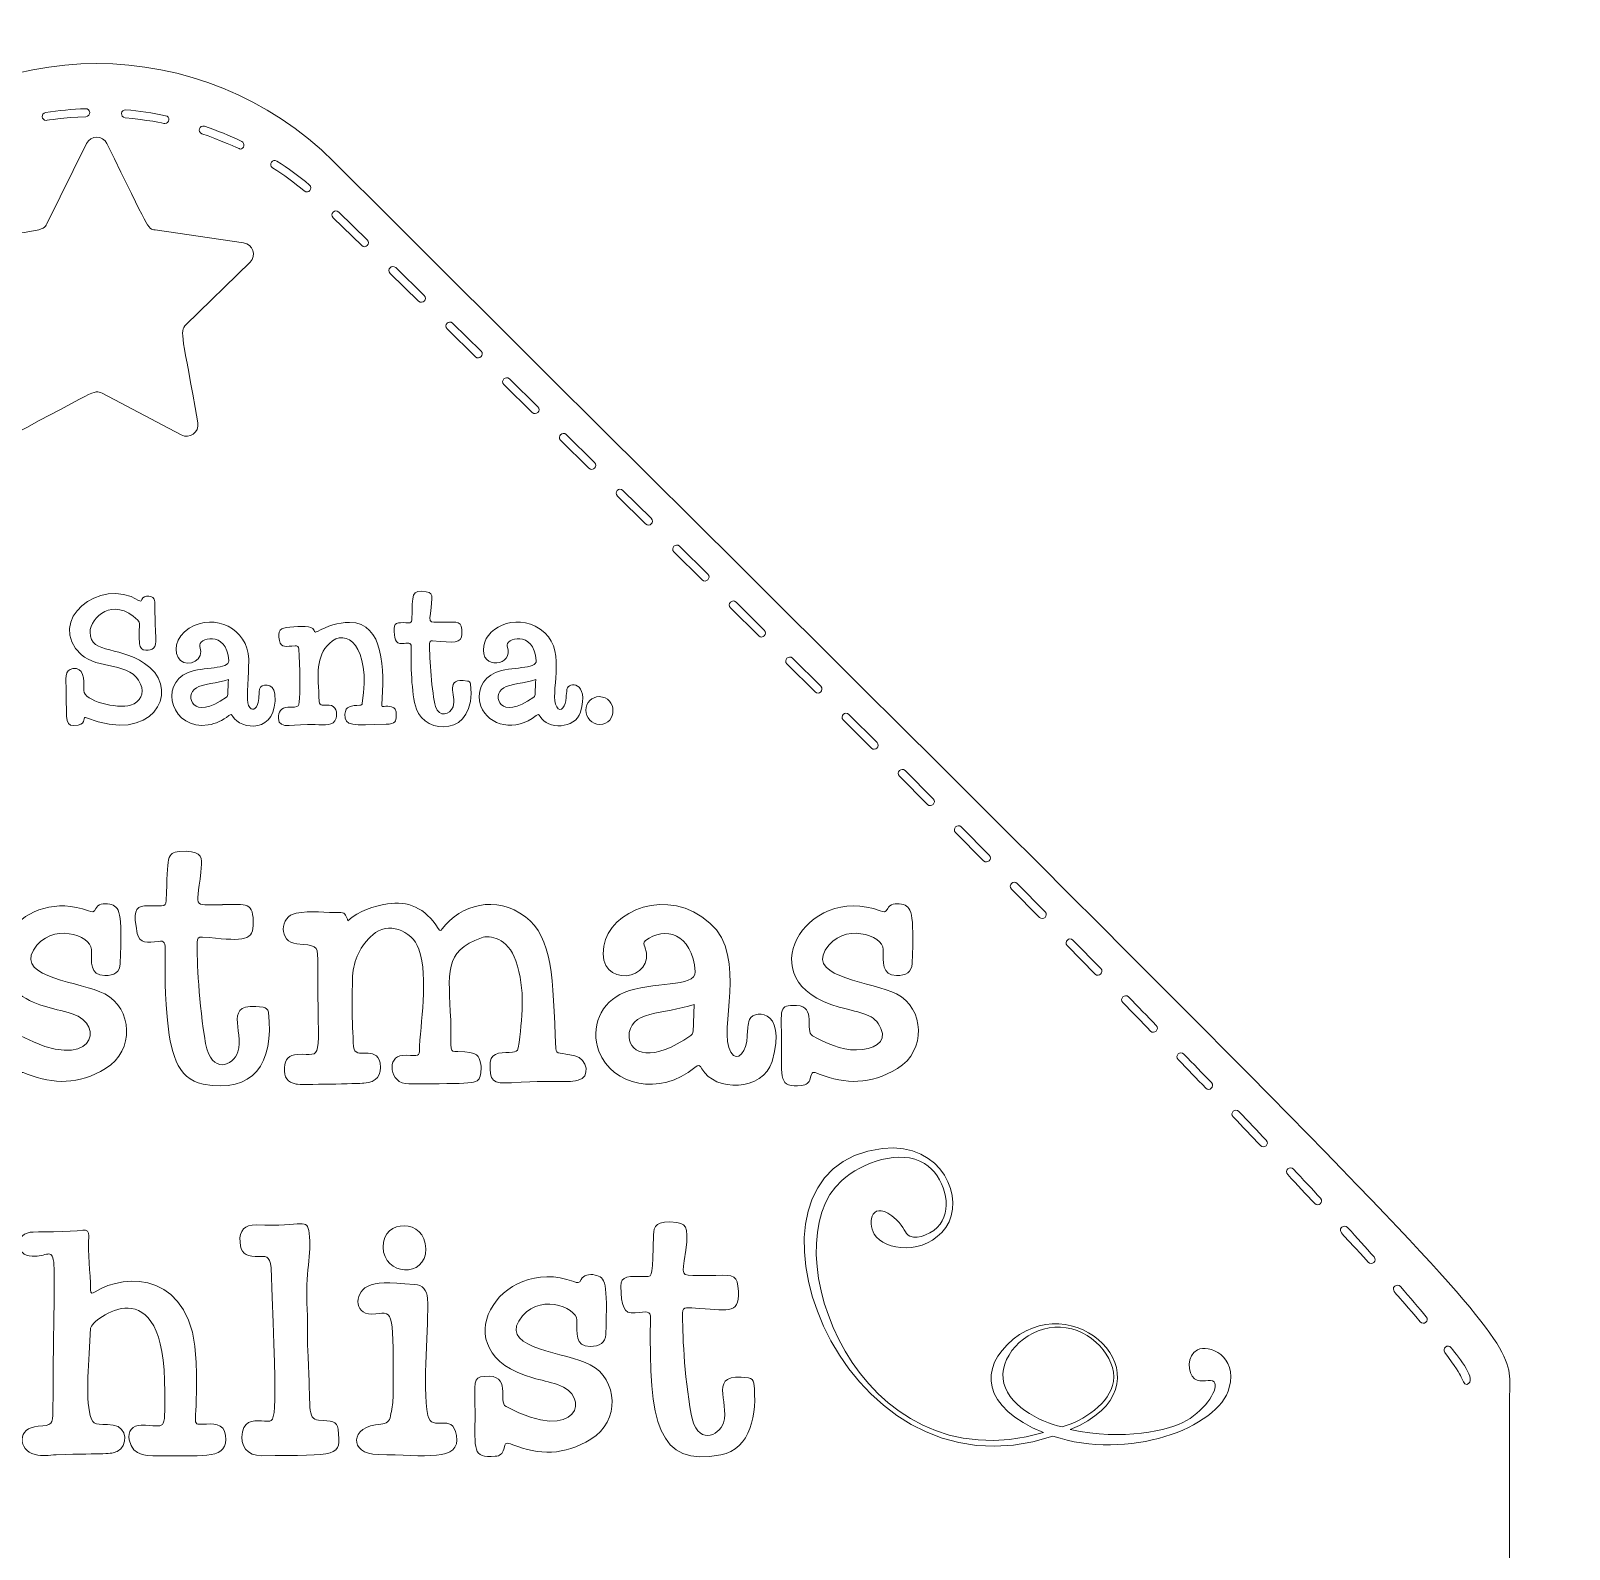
# Model space of a CAD drawing. Header units: inches. Extents: x 0.8 to 13.1, y 0.3 to 9.4.
# Drawn here: x 3.283 to 5.974, y 6.791 to 9.448 of the extents above; entities that cross this region are included whole.
import ezdxf

# ---------------------------------------------------------------- set-up
doc = ezdxf.new("R2010")
doc.units = ezdxf.units.IN
doc.header["$MEASUREMENT"] = 0
doc.layers.add('_U+0421_U+043B_U+043E_U+0439 1', color=7, linetype='Continuous')

msp = doc.modelspace()

# ---------------------------------------------------------------- linework, layer by layer
at = {"layer": '_U+0421_U+043B_U+043E_U+0439 1', "color": 12, "lineweight": 9, "true_color": 0xe30613}
for points, knots in [([(3.813, 9.2188), (3.5841, 9.4479), (3.2127, 9.4482), (2.9834, 9.2188), (0.82, 7.0637), (0.9265, 7.1858), (0.9265, 7.049), (0.9265, 4.9935), (0.9272, 4.2623), (0.9277, 4.0038), (0.9278, 3.9265), (0.9905, 3.864), (1.0678, 3.864), (1.1462, 3.864), (5.6502, 3.864), (5.7286, 3.864), (5.8059, 3.864), (5.8686, 3.9265), (5.8687, 4.0038), (5.87, 4.7172), (5.8699, 7.0626), (5.8699, 7.0496), (5.8699, 7.1857), (5.9744, 7.0657), (3.813, 9.2188)], [0, 0, 0, 0, 1, 1, 1, 2, 2, 2, 3, 3, 3, 4, 4, 4, 5, 5, 5, 6, 6, 6, 7, 7, 7, 8, 8, 8, 8]), ([(3.6663, 9.0431), (3.6663, 9.0431), (3.5542, 8.9338), (3.5542, 8.9338), (3.5419, 8.9219), (3.549, 8.9133), (3.5749, 8.7619), (3.5777, 8.7457), (3.5606, 8.7333), (3.546, 8.7409), (3.546, 8.7409), (3.4075, 8.8138), (3.4075, 8.8138), (3.3936, 8.8211), (3.3934, 8.8162), (3.2504, 8.7409), (3.2357, 8.7333), (3.2187, 8.7457), (3.2215, 8.7619), (3.2474, 8.9133), (3.2545, 8.9219), (3.2422, 8.9338), (3.2422, 8.9338), (3.1301, 9.0431), (3.1301, 9.0431), (3.1183, 9.0546), (3.1248, 9.0747), (3.1411, 9.0771), (3.3021, 9.1005), (3.3042, 9.0966), (3.311, 9.1105), (3.311, 9.1105), (3.3803, 9.2508), (3.3803, 9.2508), (3.3876, 9.2656), (3.4087, 9.2656), (3.416, 9.2508), (3.4909, 9.0992), (3.4862, 9.1016), (3.5003, 9.0996), (3.5003, 9.0996), (3.6552, 9.0771), (3.6552, 9.0771), (3.6716, 9.0747), (3.6781, 9.0546), (3.6663, 9.0431)], [0, 0, 0, 0, 1, 1, 1, 2, 2, 2, 3, 3, 3, 4, 4, 4, 5, 5, 5, 6, 6, 6, 7, 7, 7, 8, 8, 8, 9, 9, 9, 10, 10, 10, 11, 11, 11, 12, 12, 12, 13, 13, 13, 14, 14, 14, 15, 15, 15, 15])]:
    msp.add_open_spline(points, degree=3, knots=knots, dxfattribs=at)
at = {"layer": '_U+0421_U+043B_U+043E_U+0439 1', "color": 7, "lineweight": 9, "true_color": 0xffffff}
for points, knots in [([(3.3097, 9.2914), (3.3097, 9.2914), (3.3416, 9.2966), (3.3791, 9.2978), (3.389, 9.2981), (3.3872, 9.3129), (3.3787, 9.3117), (3.3553, 9.3109), (3.3317, 9.3087), (3.3086, 9.3052), (3.3002, 9.3039), (3.3011, 9.2914), (3.3097, 9.2914)], [0, 0, 0, 0, 1, 1, 1, 2, 2, 2, 3, 3, 3, 4, 4, 4, 4]), ([(3.4479, 9.296), (3.4846, 9.2928), (3.5173, 9.2859), (3.5173, 9.2859), (3.5256, 9.2859), (3.5268, 9.2979), (3.5187, 9.2996), (3.4958, 9.3044), (3.4724, 9.3078), (3.4491, 9.3098), (3.4401, 9.3109), (3.4385, 9.2968), (3.4479, 9.296)], [0, 0, 0, 0, 1, 1, 1, 2, 2, 2, 3, 3, 3, 4, 4, 4, 4]), ([(3.5822, 9.268), (3.6108, 9.2583), (3.6488, 9.2413), (3.6488, 9.2413), (3.6562, 9.2413), (3.6584, 9.2513), (3.6518, 9.2545), (3.6308, 9.2647), (3.6088, 9.2736), (3.5866, 9.2811), (3.5779, 9.284), (3.5735, 9.2709), (3.5822, 9.268)], [0, 0, 0, 0, 1, 1, 1, 2, 2, 2, 3, 3, 3, 4, 4, 4, 4]), ([(3.7058, 9.2085), (3.725, 9.1962), (3.7437, 9.1825), (3.7612, 9.1679), (3.7684, 9.162), (3.7772, 9.1727), (3.7701, 9.1786), (3.7521, 9.1936), (3.733, 9.2076), (3.7133, 9.2202), (3.7056, 9.2252), (3.6981, 9.2135), (3.7058, 9.2085)], [0, 0, 0, 0, 1, 1, 1, 2, 2, 2, 3, 3, 3, 4, 4, 4, 4]), ([(3.8617, 9.0724), (3.8683, 9.0659), (3.878, 9.0759), (3.8714, 9.0823), (3.8714, 9.0823), (3.8216, 9.1309), (3.8216, 9.1309), (3.815, 9.1373), (3.8053, 9.1273), (3.8119, 9.121), (3.8119, 9.121), (3.8617, 9.0724), (3.8617, 9.0724)], [0, 0, 0, 0, 1, 1, 1, 2, 2, 2, 3, 3, 3, 4, 4, 4, 4]), ([(3.9613, 8.9751), (3.9679, 8.9687), (3.9776, 8.9786), (3.971, 8.985), (3.971, 8.985), (3.9212, 9.0337), (3.9212, 9.0337), (3.9147, 9.0401), (3.905, 9.0301), (3.9116, 9.0237), (3.9116, 9.0237), (3.9613, 8.9751), (3.9613, 8.9751)], [0, 0, 0, 0, 1, 1, 1, 2, 2, 2, 3, 3, 3, 4, 4, 4, 4]), ([(4.0608, 8.8778), (4.0673, 8.8713), (4.0771, 8.8813), (4.0705, 8.8877), (4.0705, 8.8877), (4.0208, 8.9364), (4.0208, 8.9364), (4.0143, 8.9428), (4.0045, 8.9329), (4.0111, 8.9264), (4.0111, 8.9264), (4.0608, 8.8778), (4.0608, 8.8778)], [0, 0, 0, 0, 1, 1, 1, 2, 2, 2, 3, 3, 3, 4, 4, 4, 4]), ([(4.1601, 8.7803), (4.1667, 8.7739), (4.1764, 8.7838), (4.1699, 8.7902), (4.1699, 8.7902), (4.1202, 8.839), (4.1202, 8.839), (4.1137, 8.8454), (4.1039, 8.8355), (4.1105, 8.8291), (4.1105, 8.8291), (4.1601, 8.7803), (4.1601, 8.7803)], [0, 0, 0, 0, 1, 1, 1, 2, 2, 2, 3, 3, 3, 4, 4, 4, 4]), ([(4.2594, 8.6828), (4.2659, 8.6763), (4.2757, 8.6862), (4.2691, 8.6927), (4.2691, 8.6927), (4.2195, 8.7415), (4.2195, 8.7415), (4.2129, 8.7479), (4.2032, 8.738), (4.2098, 8.7316), (4.2098, 8.7316), (4.2594, 8.6828), (4.2594, 8.6828)], [0, 0, 0, 0, 1, 1, 1, 2, 2, 2, 3, 3, 3, 4, 4, 4, 4]), ([(4.3585, 8.5851), (4.365, 8.5786), (4.3748, 8.5885), (4.3683, 8.595), (4.3683, 8.595), (4.3187, 8.6438), (4.3187, 8.6438), (4.3122, 8.6503), (4.3024, 8.6404), (4.309, 8.6339), (4.309, 8.6339), (4.3585, 8.5851), (4.3585, 8.5851)], [0, 0, 0, 0, 1, 1, 1, 2, 2, 2, 3, 3, 3, 4, 4, 4, 4]), ([(4.4575, 8.4873), (4.4639, 8.4809), (4.4738, 8.4907), (4.4672, 8.4972), (4.4672, 8.4972), (4.4178, 8.5461), (4.4178, 8.5461), (4.4113, 8.5525), (4.4015, 8.5427), (4.408, 8.5362), (4.408, 8.5362), (4.4575, 8.4873), (4.4575, 8.4873)], [0, 0, 0, 0, 1, 1, 1, 2, 2, 2, 3, 3, 3, 4, 4, 4, 4]), ([(3.3713, 8.3561), (3.3984, 8.3309), (3.4588, 8.344), (3.475, 8.3049), (3.4817, 8.2887), (3.4743, 8.2732), (3.4575, 8.2681), (3.4333, 8.2608), (3.3751, 8.2757), (3.3754, 8.2935), (3.3758, 8.3159), (3.376, 8.3342), (3.3562, 8.332), (3.3412, 8.3304), (3.3446, 8.3133), (3.3446, 8.2932), (3.3455, 8.2382), (3.3421, 8.2288), (3.3656, 8.2333), (3.373, 8.2347), (3.375, 8.2365), (3.3762, 8.244), (3.3767, 8.247), (3.3777, 8.2471), (3.3802, 8.2461), (3.495, 8.1991), (3.5429, 8.2902), (3.491, 8.334), (3.4431, 8.3745), (3.3867, 8.3549), (3.3865, 8.3955), (3.3863, 8.4212), (3.4272, 8.4596), (3.4699, 8.4167), (3.4722, 8.4144), (3.4734, 8.4119), (3.4732, 8.4086), (3.4722, 8.3975), (3.472, 8.3864), (3.4732, 8.3754), (3.4739, 8.3681), (3.4771, 8.3647), (3.4838, 8.3642), (3.4958, 8.3633), (3.5026, 8.3672), (3.5016, 8.3861), (3.4998, 8.4193), (3.4998, 8.4488), (3.4998, 8.4488), (3.4983, 8.4627), (3.4803, 8.4608), (3.4773, 8.4529), (3.4757, 8.4489), (3.4743, 8.4497), (3.4715, 8.4514), (3.4037, 8.4936), (3.3075, 8.4156), (3.3713, 8.3561)], [0, 0, 0, 0, 1, 1, 1, 2, 2, 2, 3, 3, 3, 4, 4, 4, 5, 5, 5, 6, 6, 6, 7, 7, 7, 8, 8, 8, 9, 9, 9, 10, 10, 10, 11, 11, 11, 12, 12, 12, 13, 13, 13, 14, 14, 14, 15, 15, 15, 16, 16, 16, 17, 17, 17, 18, 18, 18, 19, 19, 19, 19]), ([(3.9495, 8.4174), (3.9493, 8.413), (3.9472, 8.4121), (3.9434, 8.4122), (3.9308, 8.4125), (3.9181, 8.4142), (3.9184, 8.4024), (3.9189, 8.3867), (3.9191, 8.3741), (3.9328, 8.3757), (3.9421, 8.3767), (3.9484, 8.3787), (3.9483, 8.3703), (3.9477, 8.3415), (3.9483, 8.2893), (3.9574, 8.2613), (3.972, 8.2166), (4.0634, 8.2106), (4.052, 8.3051), (4.0516, 8.3082), (4.0497, 8.3099), (4.0467, 8.3103), (4.0041, 8.3167), (4.0283, 8.2864), (4.0215, 8.2653), (4.0169, 8.2511), (3.9967, 8.2458), (3.9911, 8.2655), (3.9843, 8.2893), (3.98, 8.3495), (3.9805, 8.3755), (3.9805, 8.3793), (3.9817, 8.3812), (3.9857, 8.3808), (4.0236, 8.3773), (4.0364, 8.3755), (4.0368, 8.3925), (4.0374, 8.4168), (4.0303, 8.4134), (4.0061, 8.4134), (4.0061, 8.4133), (4.0061, 8.4133), (4.0061, 8.4132), (3.9723, 8.4132), (3.9814, 8.408), (3.9847, 8.4541), (3.9853, 8.4619), (3.9826, 8.4653), (3.9748, 8.4664), (3.9479, 8.4703), (3.9509, 8.4631), (3.9495, 8.4174)], [0, 0, 0, 0, 1, 1, 1, 2, 2, 2, 3, 3, 3, 4, 4, 4, 5, 5, 5, 6, 6, 6, 7, 7, 7, 8, 8, 8, 9, 9, 9, 10, 10, 10, 11, 11, 11, 12, 12, 12, 13, 13, 13, 14, 14, 14, 15, 15, 15, 16, 16, 16, 17, 17, 17, 17]), ([(4.5563, 8.3893), (4.5628, 8.3829), (4.5726, 8.3927), (4.5661, 8.3992), (4.5661, 8.3992), (4.5167, 8.4482), (4.5167, 8.4482), (4.5102, 8.4547), (4.5004, 8.4448), (4.5069, 8.4383), (4.5069, 8.4383), (4.5563, 8.3893), (4.5563, 8.3893)], [0, 0, 0, 0, 1, 1, 1, 2, 2, 2, 3, 3, 3, 4, 4, 4, 4]), ([(3.6293, 8.3458), (3.6257, 8.4012), (3.5734, 8.3848), (3.5787, 8.3709), (3.5883, 8.3458), (3.5576, 8.3346), (3.5449, 8.3461), (3.5307, 8.359), (3.535, 8.3879), (3.5598, 8.4027), (3.6057, 8.4299), (3.6619, 8.4025), (3.6642, 8.3488), (3.6646, 8.3411), (3.6615, 8.2903), (3.6619, 8.278), (3.6624, 8.2608), (3.673, 8.2564), (3.6775, 8.2652), (3.6828, 8.2755), (3.6812, 8.2832), (3.6832, 8.2958), (3.6848, 8.3062), (3.7082, 8.3076), (3.7098, 8.2878), (3.7155, 8.216), (3.6488, 8.2249), (3.6362, 8.2484), (3.6342, 8.2521), (3.6325, 8.2527), (3.629, 8.2498), (3.6186, 8.2411), (3.6066, 8.2357), (3.5931, 8.2335), (3.5305, 8.2235), (3.5055, 8.3036), (3.558, 8.3251), (3.5839, 8.3357), (3.6304, 8.3303), (3.6293, 8.3458)], [0, 0, 0, 0, 1, 1, 1, 2, 2, 2, 3, 3, 3, 4, 4, 4, 5, 5, 5, 6, 6, 6, 7, 7, 7, 8, 8, 8, 9, 9, 9, 10, 10, 10, 11, 11, 11, 12, 12, 12, 13, 13, 13, 13]), ([(4.0752, 8.3717), (4.0811, 8.4071), (4.1398, 8.4325), (4.1819, 8.3948), (4.2207, 8.36), (4.1893, 8.2877), (4.203, 8.265), (4.2098, 8.2536), (4.2191, 8.2664), (4.2195, 8.2812), (4.2196, 8.2861), (4.2202, 8.2909), (4.2209, 8.2958), (4.2231, 8.3097), (4.2604, 8.3104), (4.2444, 8.2559), (4.2355, 8.2256), (4.1864, 8.2251), (4.174, 8.2484), (4.172, 8.2521), (4.1702, 8.2527), (4.1668, 8.2498), (4.1317, 8.2207), (4.0838, 8.2311), (4.0704, 8.2662), (4.0613, 8.2897), (4.0725, 8.3156), (4.0957, 8.3251), (4.1227, 8.3361), (4.1681, 8.33), (4.1671, 8.3458), (4.1634, 8.4012), (4.1112, 8.3848), (4.1164, 8.371), (4.1296, 8.3366), (4.0679, 8.3275), (4.0752, 8.3717)], [0, 0, 0, 0, 1, 1, 1, 2, 2, 2, 3, 3, 3, 4, 4, 4, 5, 5, 5, 6, 6, 6, 7, 7, 7, 8, 8, 8, 9, 9, 9, 10, 10, 10, 11, 11, 11, 12, 12, 12, 12]), ([(3.7361, 8.4046), (3.7186, 8.4038), (3.7144, 8.3983), (3.718, 8.3811), (3.7209, 8.3672), (3.7292, 8.3714), (3.7452, 8.3718), (3.7492, 8.3719), (3.7514, 8.3705), (3.7517, 8.3661), (3.7542, 8.3364), (3.7539, 8.2867), (3.7526, 8.2737), (3.7517, 8.2661), (3.7515, 8.266), (3.744, 8.2647), (3.7401, 8.264), (3.7362, 8.2645), (3.7324, 8.2643), (3.7213, 8.2635), (3.7156, 8.2568), (3.7161, 8.2449), (3.7168, 8.2234), (3.7434, 8.2365), (3.7804, 8.234), (3.7977, 8.2329), (3.8126, 8.2314), (3.8168, 8.245), (3.8197, 8.2543), (3.8167, 8.2674), (3.8046, 8.2681), (3.7952, 8.2685), (3.788, 8.2654), (3.7875, 8.2742), (3.7847, 8.3239), (3.7813, 8.3526), (3.8052, 8.3762), (3.8338, 8.4046), (3.8785, 8.3724), (3.8628, 8.2716), (3.8624, 8.2689), (3.8607, 8.2681), (3.8582, 8.268), (3.8443, 8.2672), (3.8329, 8.2669), (3.8325, 8.2523), (3.8318, 8.2302), (3.8456, 8.233), (3.9045, 8.2345), (3.9212, 8.2348), (3.9221, 8.2403), (3.9221, 8.249), (3.9221, 8.2606), (3.9206, 8.2634), (3.9138, 8.2651), (3.9095, 8.2663), (3.9051, 8.2663), (3.9008, 8.2656), (3.8979, 8.2652), (3.8969, 8.2657), (3.8971, 8.2689), (3.9012, 8.3298), (3.9013, 8.4126), (3.8406, 8.4129), (3.8202, 8.413), (3.8018, 8.4065), (3.7842, 8.3972), (3.7812, 8.3956), (3.7797, 8.395), (3.7784, 8.3988), (3.7747, 8.409), (3.7552, 8.4056), (3.7361, 8.4046)], [0, 0, 0, 0, 1, 1, 1, 2, 2, 2, 3, 3, 3, 4, 4, 4, 5, 5, 5, 6, 6, 6, 7, 7, 7, 8, 8, 8, 9, 9, 9, 10, 10, 10, 11, 11, 11, 12, 12, 12, 13, 13, 13, 14, 14, 14, 15, 15, 15, 16, 16, 16, 17, 17, 17, 18, 18, 18, 19, 19, 19, 20, 20, 20, 21, 21, 21, 22, 22, 22, 23, 23, 23, 24, 24, 24, 24]), ([(4.655, 8.2912), (4.6614, 8.2847), (4.6713, 8.2945), (4.6648, 8.301), (4.6648, 8.301), (4.6154, 8.3501), (4.6154, 8.3501), (4.609, 8.3566), (4.5991, 8.3468), (4.6057, 8.3403), (4.6057, 8.3403), (4.655, 8.2912), (4.655, 8.2912)], [0, 0, 0, 0, 1, 1, 1, 2, 2, 2, 3, 3, 3, 4, 4, 4, 4]), ([(3.6284, 8.313), (3.6097, 8.3068), (3.5826, 8.3046), (3.5725, 8.2984), (3.5504, 8.2848), (3.5656, 8.2392), (3.6249, 8.282), (3.6271, 8.2836), (3.6274, 8.2859), (3.6275, 8.2883), (3.6278, 8.2965), (3.6281, 8.3048), (3.6284, 8.313)], [0, 0, 0, 0, 1, 1, 1, 2, 2, 2, 3, 3, 3, 4, 4, 4, 4]), ([(4.1662, 8.313), (4.1474, 8.3068), (4.1204, 8.3046), (4.1102, 8.2984), (4.0881, 8.2848), (4.1033, 8.2392), (4.1627, 8.282), (4.1649, 8.2836), (4.1651, 8.2859), (4.1652, 8.2883), (4.1655, 8.2965), (4.1659, 8.3048), (4.1662, 8.313)], [0, 0, 0, 0, 1, 1, 1, 2, 2, 2, 3, 3, 3, 4, 4, 4, 4]), ([(4.2538, 8.2594), (4.2536, 8.2462), (4.2651, 8.2342), (4.2779, 8.2343), (4.3098, 8.2346), (4.3087, 8.2825), (4.2774, 8.2829), (4.2647, 8.2831), (4.2539, 8.2723), (4.2538, 8.2594)], [0, 0, 0, 0, 1, 1, 1, 2, 2, 2, 3, 3, 3, 3]), ([(4.7534, 8.1929), (4.7599, 8.1864), (4.7698, 8.1963), (4.7633, 8.2028), (4.7633, 8.2028), (4.714, 8.2519), (4.714, 8.2519), (4.7076, 8.2584), (4.6977, 8.2486), (4.7042, 8.2421), (4.7042, 8.2421), (4.7534, 8.1929), (4.7534, 8.1929)], [0, 0, 0, 0, 1, 1, 1, 2, 2, 2, 3, 3, 3, 4, 4, 4, 4]), ([(4.8517, 8.0944), (4.8582, 8.0879), (4.868, 8.0977), (4.8615, 8.1042), (4.8615, 8.1042), (4.8124, 8.1535), (4.8124, 8.1535), (4.806, 8.16), (4.7961, 8.1502), (4.8026, 8.1437), (4.8026, 8.1437), (4.8517, 8.0944), (4.8517, 8.0944)], [0, 0, 0, 0, 1, 1, 1, 2, 2, 2, 3, 3, 3, 4, 4, 4, 4]), ([(4.9497, 7.9957), (4.9562, 7.9892), (4.9661, 7.999), (4.9596, 8.0055), (4.9596, 8.0055), (4.9106, 8.0549), (4.9106, 8.0549), (4.9041, 8.0614), (4.8943, 8.0516), (4.9008, 8.0451), (4.9008, 8.0451), (4.9497, 7.9957), (4.9497, 7.9957)], [0, 0, 0, 0, 1, 1, 1, 2, 2, 2, 3, 3, 3, 4, 4, 4, 4]), ([(3.6984, 7.7305), (3.6977, 7.7358), (3.6943, 7.7388), (3.6892, 7.7395), (3.6152, 7.7505), (3.6572, 7.698), (3.6452, 7.6611), (3.6376, 7.6375), (3.5985, 7.6205), (3.5887, 7.6759), (3.5765, 7.745), (3.5733, 7.8216), (3.5739, 7.853), (3.574, 7.8597), (3.576, 7.8629), (3.583, 7.8623), (3.6489, 7.8562), (3.6712, 7.8528), (3.6719, 7.8827), (3.6729, 7.9251), (3.6605, 7.919), (3.6184, 7.919), (3.6184, 7.9189), (3.6184, 7.9188), (3.6184, 7.9188), (3.5603, 7.9188), (3.5754, 7.9088), (3.5813, 7.9899), (3.5822, 8.0035), (3.5788, 8.015), (3.5427, 8.0118), (3.5208, 8.0098), (3.5223, 8.0046), (3.5198, 7.926), (3.5194, 7.9125), (3.5111, 7.9185), (3.4815, 7.9166), (3.4649, 7.9155), (3.4619, 7.9055), (3.4691, 7.8685), (3.4727, 7.8503), (3.4869, 7.852), (3.5065, 7.8547), (3.5271, 7.8575), (3.5113, 7.8427), (3.5213, 7.7228), (3.5263, 7.6632), (3.5376, 7.614), (3.5842, 7.6048), (3.6715, 7.5876), (3.7092, 7.6406), (3.6984, 7.7305)], [0, 0, 0, 0, 1, 1, 1, 2, 2, 2, 3, 3, 3, 4, 4, 4, 5, 5, 5, 6, 6, 6, 7, 7, 7, 8, 8, 8, 9, 9, 9, 10, 10, 10, 11, 11, 11, 12, 12, 12, 13, 13, 13, 14, 14, 14, 15, 15, 15, 16, 16, 16, 17, 17, 17, 17]), ([(3.256, 7.7673), (3.2898, 7.7403), (3.319, 7.7393), (3.355, 7.728), (3.4156, 7.7091), (3.3918, 7.6215), (3.2648, 7.6896), (3.2496, 7.6977), (3.2773, 7.7473), (3.2266, 7.7423), (3.2067, 7.7404), (3.2107, 7.734), (3.2107, 7.678), (3.2107, 7.678), (3.2108, 7.678), (3.2108, 7.678), (3.2108, 7.6132), (3.205, 7.5992), (3.246, 7.6024), (3.2541, 7.603), (3.2589, 7.6069), (3.261, 7.6148), (3.2642, 7.6272), (3.2643, 7.6272), (3.2767, 7.6224), (3.323, 7.6045), (3.3657, 7.6033), (3.4135, 7.6322), (3.4654, 7.6636), (3.4605, 7.7375), (3.4122, 7.7627), (3.371, 7.7842), (3.258, 7.7902), (3.2874, 7.8392), (3.3183, 7.8907), (3.3887, 7.8643), (3.3888, 7.8407), (3.389, 7.8183), (3.3853, 7.795), (3.4121, 7.7947), (3.4286, 7.7945), (3.4388, 7.8014), (3.4394, 7.8158), (3.443, 7.9076), (3.4386, 7.9158), (3.4208, 7.9197), (3.4102, 7.9219), (3.4, 7.9195), (3.3966, 7.912), (3.3932, 7.9046), (3.3896, 7.9059), (3.3836, 7.9081), (3.2704, 7.9504), (3.1812, 7.8272), (3.256, 7.7673)], [0, 0, 0, 0, 1, 1, 1, 2, 2, 2, 3, 3, 3, 4, 4, 4, 5, 5, 5, 6, 6, 6, 7, 7, 7, 8, 8, 8, 9, 9, 9, 10, 10, 10, 11, 11, 11, 12, 12, 12, 13, 13, 13, 14, 14, 14, 15, 15, 15, 16, 16, 16, 17, 17, 17, 18, 18, 18, 18]), ([(4.5797, 7.6447), (4.5642, 7.5918), (4.479, 7.591), (4.4571, 7.6317), (4.4536, 7.6381), (4.4506, 7.6391), (4.4446, 7.6341), (4.3833, 7.5833), (4.3001, 7.6016), (4.2767, 7.6626), (4.2609, 7.7036), (4.2804, 7.7487), (4.3208, 7.7653), (4.3684, 7.7847), (4.4469, 7.7736), (4.4451, 7.8013), (4.4406, 7.8699), (4.3913, 7.8815), (4.358, 7.856), (4.3536, 7.8527), (4.3553, 7.8492), (4.3569, 7.8452), (4.3798, 7.7853), (4.2724, 7.7696), (4.2851, 7.8464), (4.2954, 7.9083), (4.3977, 7.9522), (4.4709, 7.8867), (4.5386, 7.826), (4.4838, 7.7001), (4.5076, 7.6606), (4.5197, 7.6406), (4.5357, 7.6633), (4.5363, 7.6889), (4.5365, 7.6974), (4.5376, 7.7058), (4.5389, 7.7143), (4.5422, 7.7359), (4.6082, 7.7416), (4.5797, 7.6447)], [0, 0, 0, 0, 1, 1, 1, 2, 2, 2, 3, 3, 3, 4, 4, 4, 5, 5, 5, 6, 6, 6, 7, 7, 7, 8, 8, 8, 9, 9, 9, 10, 10, 10, 11, 11, 11, 12, 12, 12, 13, 13, 13, 13]), ([(4.6464, 7.6148), (4.6497, 7.6272), (4.6498, 7.6272), (4.6622, 7.6224), (4.7085, 7.6045), (4.7512, 7.6033), (4.799, 7.6322), (4.8508, 7.6636), (4.8459, 7.7375), (4.7977, 7.7627), (4.7567, 7.7841), (4.6434, 7.7902), (4.6728, 7.8392), (4.7038, 7.8907), (4.7741, 7.8643), (4.7743, 7.8407), (4.7745, 7.8183), (4.7708, 7.795), (4.7976, 7.7947), (4.8141, 7.7945), (4.8243, 7.8014), (4.8248, 7.8158), (4.8284, 7.9076), (4.8241, 7.9158), (4.8063, 7.9197), (4.7957, 7.9219), (4.7855, 7.9195), (4.7821, 7.912), (4.7787, 7.9046), (4.775, 7.9059), (4.7691, 7.9081), (4.6385, 7.9569), (4.5342, 7.7837), (4.6971, 7.7397), (4.7379, 7.7287), (4.7588, 7.7277), (4.7702, 7.7022), (4.7811, 7.6777), (4.7567, 7.6646), (4.7274, 7.6646), (4.699, 7.6646), (4.6745, 7.6766), (4.6503, 7.6896), (4.6364, 7.697), (4.6579, 7.7419), (4.6226, 7.7425), (4.5903, 7.7432), (4.5961, 7.7378), (4.5961, 7.6781), (4.5961, 7.6781), (4.5962, 7.6781), (4.5962, 7.6781), (4.5962, 7.6132), (4.5904, 7.5992), (4.6315, 7.6024), (4.6396, 7.603), (4.6444, 7.6069), (4.6464, 7.6148)], [0, 0, 0, 0, 1, 1, 1, 2, 2, 2, 3, 3, 3, 4, 4, 4, 5, 5, 5, 6, 6, 6, 7, 7, 7, 8, 8, 8, 9, 9, 9, 10, 10, 10, 11, 11, 11, 12, 12, 12, 13, 13, 13, 14, 14, 14, 15, 15, 15, 16, 16, 16, 17, 17, 17, 18, 18, 18, 19, 19, 19, 19]), ([(5.0475, 7.8967), (5.0539, 7.8902), (5.0638, 7.8999), (5.0574, 7.9065), (5.0574, 7.9065), (5.0085, 7.956), (5.0085, 7.956), (5.002, 7.9626), (4.9922, 7.9528), (4.9986, 7.9463), (4.9986, 7.9463), (5.0475, 7.8967), (5.0475, 7.8967)], [0, 0, 0, 0, 1, 1, 1, 2, 2, 2, 3, 3, 3, 4, 4, 4, 4]), ([(4.0688, 7.6186), (4.0707, 7.6263), (4.0717, 7.6341), (4.0697, 7.6421), (4.0668, 7.6537), (4.0662, 7.661), (4.0302, 7.6619), (4.0133, 7.6623), (4.0195, 7.6592), (4.0174, 7.7167), (4.0143, 7.8002), (4.0041, 7.8369), (4.0712, 7.8609), (4.0859, 7.8662), (4.1172, 7.861), (4.1313, 7.8207), (4.149, 7.7703), (4.1426, 7.7193), (4.1357, 7.6683), (4.1348, 7.662), (4.1302, 7.6613), (4.1255, 7.6607), (4.1116, 7.6592), (4.0877, 7.6629), (4.0867, 7.643), (4.0851, 7.6089), (4.0909, 7.6053), (4.1239, 7.6073), (4.2218, 7.6128), (4.2108, 7.6057), (4.2407, 7.6118), (4.2619, 7.6162), (4.2575, 7.649), (4.2344, 7.6546), (4.2103, 7.6604), (4.2017, 7.656), (4.2013, 7.667), (4.196, 7.7932), (4.1961, 7.8611), (4.1481, 7.8976), (4.0968, 7.9364), (4.0341, 7.9191), (4.0028, 7.8767), (4, 7.873), (3.9988, 7.8722), (3.9957, 7.8771), (3.9723, 7.9138), (3.9425, 7.9263), (3.9068, 7.9202), (3.8819, 7.9159), (3.8576, 7.9089), (3.8376, 7.8907), (3.835, 7.8975), (3.8338, 7.9053), (3.825, 7.9051), (3.799, 7.9045), (3.7729, 7.9087), (3.7469, 7.904), (3.7178, 7.8987), (3.7159, 7.8533), (3.7484, 7.8502), (3.7806, 7.8471), (3.7848, 7.8492), (3.7848, 7.8229), (3.7849, 7.6307), (3.7958, 7.6598), (3.7497, 7.6568), (3.734, 7.6557), (3.7274, 7.6489), (3.7267, 7.6336), (3.7258, 7.6157), (3.7313, 7.6083), (3.747, 7.6049), (3.7553, 7.6032), (3.8572, 7.6059), (3.8657, 7.6065), (3.8879, 7.6082), (3.8979, 7.62), (3.8938, 7.642), (3.8878, 7.6739), (3.8496, 7.6455), (3.8476, 7.6702), (3.8442, 7.7131), (3.8448, 7.769), (3.8459, 7.7935), (3.8472, 7.8222), (3.8601, 7.8473), (3.881, 7.8663), (3.9065, 7.8897), (3.9495, 7.8755), (3.9615, 7.8412), (3.9797, 7.789), (3.9636, 7.712), (3.9628, 7.6618), (3.9626, 7.6521), (3.9553, 7.6558), (3.9328, 7.6552), (3.9064, 7.6545), (3.908, 7.6049), (3.9444, 7.6052), (4.0569, 7.6063), (4.0653, 7.6041), (4.0688, 7.6186)], [0, 0, 0, 0, 1, 1, 1, 2, 2, 2, 3, 3, 3, 4, 4, 4, 5, 5, 5, 6, 6, 6, 7, 7, 7, 8, 8, 8, 9, 9, 9, 10, 10, 10, 11, 11, 11, 12, 12, 12, 13, 13, 13, 14, 14, 14, 15, 15, 15, 16, 16, 16, 17, 17, 17, 18, 18, 18, 19, 19, 19, 20, 20, 20, 21, 21, 21, 22, 22, 22, 23, 23, 23, 24, 24, 24, 25, 25, 25, 26, 26, 26, 27, 27, 27, 28, 28, 28, 29, 29, 29, 30, 30, 30, 31, 31, 31, 32, 32, 32, 33, 33, 33, 34, 34, 34, 34]), ([(5.1449, 7.7975), (5.1512, 7.7909), (5.1612, 7.8006), (5.1548, 7.8072), (5.1548, 7.8072), (5.1061, 7.8569), (5.1061, 7.8569), (5.0997, 7.8634), (5.0898, 7.8537), (5.0962, 7.8472), (5.0962, 7.8472), (5.1449, 7.7975), (5.1449, 7.7975)], [0, 0, 0, 0, 1, 1, 1, 2, 2, 2, 3, 3, 3, 4, 4, 4, 4]), ([(5.2419, 7.6978), (5.2483, 7.6912), (5.2582, 7.7009), (5.2518, 7.7075), (5.2361, 7.7237), (5.22, 7.7403), (5.2034, 7.7574), (5.1969, 7.764), (5.187, 7.7543), (5.1934, 7.7477), (5.21, 7.7307), (5.2262, 7.714), (5.2419, 7.6978)], [0, 0, 0, 0, 1, 1, 1, 2, 2, 2, 3, 3, 3, 4, 4, 4, 4]), ([(4.4435, 7.7442), (4.3906, 7.7267), (4.3276, 7.7344), (4.3296, 7.6868), (4.3309, 7.6577), (4.3709, 7.6422), (4.4375, 7.6902), (4.4413, 7.693), (4.4417, 7.6969), (4.4418, 7.7011), (4.4424, 7.7155), (4.443, 7.7298), (4.4435, 7.7442)], [0, 0, 0, 0, 1, 1, 1, 2, 2, 2, 3, 3, 3, 4, 4, 4, 4]), ([(5.3384, 7.5978), (5.3447, 7.5912), (5.3547, 7.6008), (5.3484, 7.6074), (5.3329, 7.6236), (5.3168, 7.6403), (5.3002, 7.6575), (5.2938, 7.6641), (5.2838, 7.6545), (5.2902, 7.6479), (5.3068, 7.6307), (5.3228, 7.614), (5.3384, 7.5978)], [0, 0, 0, 0, 1, 1, 1, 2, 2, 2, 3, 3, 3, 4, 4, 4, 4]), ([(5.3964, 7.5571), (5.3901, 7.5638), (5.38, 7.5542), (5.3864, 7.5475), (5.403, 7.5301), (5.4189, 7.5133), (5.4342, 7.4972), (5.4404, 7.4905), (5.4506, 7.5), (5.4443, 7.5067), (5.429, 7.5229), (5.4131, 7.5397), (5.3964, 7.5571)], [0, 0, 0, 0, 1, 1, 1, 2, 2, 2, 3, 3, 3, 4, 4, 4, 4]), ([(5.3796, 7.074), (5.361, 7.0023), (5.2012, 6.945), (5.0712, 6.9888), (4.6906, 6.8616), (4.4808, 7.4614), (4.7732, 7.4923), (4.8789, 7.5034), (4.9185, 7.4027), (4.8837, 7.3539), (4.8482, 7.3042), (4.7757, 7.3128), (4.7586, 7.3424), (4.7465, 7.3633), (4.7533, 7.4064), (4.7969, 7.368), (4.8127, 7.3542), (4.8104, 7.3434), (4.821, 7.3387), (4.8358, 7.3322), (4.8616, 7.344), (4.8737, 7.3599), (4.8962, 7.3894), (4.8815, 7.4441), (4.8463, 7.4659), (4.8042, 7.492), (4.737, 7.4679), (4.7016, 7.4362), (4.5746, 7.3228), (4.727, 6.9002), (5.0544, 6.995), (4.9469, 7.0386), (4.9405, 7.1087), (5.0018, 7.1584), (5.1178, 7.2523), (5.2872, 7.0771), (5.1014, 7.0002), (5.1937, 6.9807), (5.2742, 6.998), (5.3048, 7.0159), (5.3399, 7.0365), (5.362, 7.0734), (5.3532, 7.0838), (5.3472, 7.0909), (5.3304, 7.0801), (5.319, 7.089), (5.306, 7.0991), (5.3055, 7.1302), (5.3238, 7.1398), (5.3437, 7.1503), (5.3941, 7.1296), (5.3796, 7.074)], [0, 0, 0, 0, 1, 1, 1, 2, 2, 2, 3, 3, 3, 4, 4, 4, 5, 5, 5, 6, 6, 6, 7, 7, 7, 8, 8, 8, 9, 9, 9, 10, 10, 10, 11, 11, 11, 12, 12, 12, 13, 13, 13, 14, 14, 14, 15, 15, 15, 16, 16, 16, 17, 17, 17, 17]), ([(5.4919, 7.4561), (5.4857, 7.4627), (5.4755, 7.4533), (5.4818, 7.4466), (5.4985, 7.4288), (5.5142, 7.4119), (5.5292, 7.3958), (5.5354, 7.389), (5.5456, 7.3985), (5.5393, 7.4052), (5.5244, 7.4213), (5.5086, 7.4383), (5.4919, 7.4561)], [0, 0, 0, 0, 1, 1, 1, 2, 2, 2, 3, 3, 3, 4, 4, 4, 4]), ([(3.5839, 7.0098), (3.5615, 7.0093), (3.5754, 7.0046), (3.5722, 7.1179), (3.5676, 7.2785), (3.4477, 7.2752), (3.3954, 7.2412), (3.3905, 7.2381), (3.3873, 7.2376), (3.3873, 7.245), (3.3869, 7.2764), (3.3822, 7.3076), (3.3843, 7.3391), (3.3848, 7.3464), (3.3806, 7.3507), (3.3737, 7.3494), (3.3532, 7.3456), (3.2889, 7.3469), (3.2814, 7.3455), (3.2523, 7.3396), (3.2558, 7.3051), (3.285, 7.3036), (3.3359, 7.301), (3.3227, 7.3692), (3.3216, 7.0336), (3.3215, 7.0093), (3.3197, 7.0076), (3.2958, 7.0061), (3.2587, 7.0038), (3.2594, 6.9643), (3.2903, 6.9566), (3.3026, 6.9535), (3.3148, 6.9556), (3.3271, 6.9561), (3.4154, 6.9593), (3.4217, 6.9562), (3.4339, 6.9621), (3.4527, 6.9712), (3.4526, 7.0048), (3.4269, 7.0079), (3.3967, 7.0117), (3.3922, 7.0056), (3.3869, 7.0248), (3.3773, 7.0595), (3.3854, 7.1185), (3.3873, 7.1775), (3.3877, 7.1921), (3.5192, 7.2944), (3.5171, 7.0657), (3.5171, 6.9924), (3.5202, 7.0079), (3.4757, 7.0081), (3.4608, 7.0082), (3.4519, 6.9967), (3.4549, 6.9823), (3.4612, 6.9516), (3.4879, 6.9541), (3.5178, 6.9545), (3.5865, 6.9554), (3.6286, 6.9472), (3.6236, 6.9902), (3.6209, 7.0127), (3.5998, 7.0103), (3.5839, 7.0098)], [0, 0, 0, 0, 1, 1, 1, 2, 2, 2, 3, 3, 3, 4, 4, 4, 5, 5, 5, 6, 6, 6, 7, 7, 7, 8, 8, 8, 9, 9, 9, 10, 10, 10, 11, 11, 11, 12, 12, 12, 13, 13, 13, 14, 14, 14, 15, 15, 15, 16, 16, 16, 17, 17, 17, 18, 18, 18, 19, 19, 19, 20, 20, 20, 21, 21, 21, 21]), ([(3.8203, 7.0008), (3.8184, 7.0157), (3.8089, 7.0153), (3.7861, 7.017), (3.7654, 7.0185), (3.7732, 7.0391), (3.7679, 7.1277), (3.7662, 7.1552), (3.768, 7.1828), (3.7663, 7.2104), (3.7625, 7.2761), (3.7747, 7.3072), (3.7697, 7.3439), (3.7658, 7.3721), (3.762, 7.3549), (3.6771, 7.3584), (3.6566, 7.3593), (3.6474, 7.3488), (3.6488, 7.3284), (3.65, 7.3103), (3.6574, 7.3033), (3.6756, 7.3033), (3.6963, 7.3032), (3.6996, 7.3069), (3.7033, 7.2833), (3.7149, 6.9914), (3.7114, 7.0152), (3.6916, 7.0152), (3.6777, 7.0152), (3.6582, 7.02), (3.6532, 6.9961), (3.6482, 6.9716), (3.6617, 6.9544), (3.6864, 6.9546), (3.8214, 6.9556), (3.8266, 6.952), (3.8203, 7.0008)], [0, 0, 0, 0, 1, 1, 1, 2, 2, 2, 3, 3, 3, 4, 4, 4, 5, 5, 5, 6, 6, 6, 7, 7, 7, 8, 8, 8, 9, 9, 9, 10, 10, 10, 11, 11, 11, 12, 12, 12, 12]), ([(3.9739, 7.3166), (3.9739, 7.3698), (3.8984, 7.3701), (3.8991, 7.3197), (3.8998, 7.2694), (3.974, 7.2647), (3.9739, 7.3166)], [0, 0, 0, 0, 1, 1, 1, 2, 2, 2, 2]), ([(4.5385, 7.0906), (4.4643, 7.1017), (4.5065, 7.049), (4.4946, 7.0122), (4.4869, 6.9887), (4.4479, 6.9716), (4.4381, 7.0271), (4.4258, 7.0963), (4.4227, 7.173), (4.4232, 7.2042), (4.4234, 7.2175), (4.4312, 7.2133), (4.4535, 7.212), (4.5045, 7.2092), (4.5262, 7.2003), (4.5199, 7.2514), (4.5171, 7.2736), (4.5072, 7.2701), (4.4678, 7.2701), (4.4678, 7.27), (4.4678, 7.2699), (4.4678, 7.2699), (4.4208, 7.2699), (4.4221, 7.2661), (4.4262, 7.2956), (4.4339, 7.3512), (4.4336, 7.3596), (4.4133, 7.3625), (4.3761, 7.3678), (4.3728, 7.3552), (4.3723, 7.3413), (4.3693, 7.2715), (4.3726, 7.2676), (4.3587, 7.268), (4.329, 7.2689), (4.3146, 7.2697), (4.3152, 7.251), (4.3162, 7.2175), (4.3191, 7.2021), (4.3402, 7.2045), (4.3602, 7.2067), (4.3674, 7.2089), (4.3671, 7.195), (4.3634, 7.0111), (4.3799, 6.9348), (4.4898, 6.9559), (4.5428, 6.9662), (4.5542, 7.0279), (4.5477, 7.0816), (4.5471, 7.087), (4.5437, 7.0899), (4.5385, 7.0906)], [0, 0, 0, 0, 1, 1, 1, 2, 2, 2, 3, 3, 3, 4, 4, 4, 5, 5, 5, 6, 6, 6, 7, 7, 7, 8, 8, 8, 9, 9, 9, 10, 10, 10, 11, 11, 11, 12, 12, 12, 13, 13, 13, 14, 14, 14, 15, 15, 15, 16, 16, 16, 17, 17, 17, 17]), ([(5.5864, 7.3541), (5.5838, 7.3569), (5.5794, 7.3571), (5.5766, 7.3545), (5.5687, 7.3473), (5.5788, 7.3422), (5.6227, 7.2933), (5.6288, 7.2865), (5.6392, 7.2957), (5.633, 7.3026), (5.6187, 7.3185), (5.6032, 7.3357), (5.5864, 7.3541)], [0, 0, 0, 0, 1, 1, 1, 2, 2, 2, 3, 3, 3, 4, 4, 4, 4]), ([(4.2615, 7.1138), (4.2203, 7.1353), (4.1073, 7.1414), (4.1367, 7.1903), (4.1676, 7.2418), (4.238, 7.2154), (4.2382, 7.1918), (4.2383, 7.1694), (4.2346, 7.1461), (4.2615, 7.1458), (4.278, 7.1456), (4.2881, 7.1525), (4.2887, 7.1669), (4.2923, 7.2587), (4.288, 7.2669), (4.2702, 7.2708), (4.2596, 7.2731), (4.2493, 7.2706), (4.2459, 7.2631), (4.2426, 7.2557), (4.2389, 7.257), (4.233, 7.2592), (4.1024, 7.308), (3.998, 7.1349), (4.161, 7.0908), (4.1754, 7.0869), (4.1901, 7.0836), (4.2044, 7.0791), (4.265, 7.0602), (4.2411, 6.9726), (4.1142, 7.0407), (4.0989, 7.0489), (4.1266, 7.0984), (4.0759, 7.0934), (4.056, 7.0915), (4.06, 7.0851), (4.06, 7.0292), (4.06, 7.0292), (4.0601, 7.0292), (4.0601, 7.0292), (4.0601, 6.9643), (4.0543, 6.9503), (4.0953, 6.9535), (4.1035, 6.9542), (4.1082, 6.958), (4.1103, 6.9659), (4.1135, 6.9784), (4.1136, 6.9783), (4.126, 6.9736), (4.1723, 6.9556), (4.2151, 6.9545), (4.2628, 6.9834), (4.3147, 7.0147), (4.3098, 7.0886), (4.2615, 7.1138)], [0, 0, 0, 0, 1, 1, 1, 2, 2, 2, 3, 3, 3, 4, 4, 4, 5, 5, 5, 6, 6, 6, 7, 7, 7, 8, 8, 8, 9, 9, 9, 10, 10, 10, 11, 11, 11, 12, 12, 12, 13, 13, 13, 14, 14, 14, 15, 15, 15, 16, 16, 16, 17, 17, 17, 18, 18, 18, 18]), ([(3.9777, 7.0251), (3.9669, 7.0786), (3.9795, 7.1835), (3.9769, 7.2299), (3.9761, 7.2444), (3.968, 7.2535), (3.9542, 7.2544), (3.905, 7.2578), (3.8893, 7.2598), (3.8716, 7.2508), (3.8476, 7.2386), (3.848, 7.197), (3.8863, 7.2027), (3.9189, 7.2076), (3.9169, 7.2059), (3.9165, 7.0557), (3.9165, 7.0451), (3.9141, 7.0348), (3.9121, 7.0244), (3.9103, 7.0148), (3.9052, 7.0104), (3.8954, 7.0099), (3.8401, 7.0067), (3.8384, 6.9574), (3.8904, 6.9567), (3.9719, 6.9557), (4.0355, 6.943), (4.0276, 6.9902), (4.0207, 7.032), (3.9839, 6.9943), (3.9777, 7.0251)], [0, 0, 0, 0, 1, 1, 1, 2, 2, 2, 3, 3, 3, 4, 4, 4, 5, 5, 5, 6, 6, 6, 7, 7, 7, 8, 8, 8, 9, 9, 9, 10, 10, 10, 10]), ([(5.6791, 7.2506), (5.6766, 7.2534), (5.6721, 7.2537), (5.6693, 7.2512), (5.6614, 7.2443), (5.6702, 7.2408), (5.7136, 7.1889), (5.7195, 7.1818), (5.7301, 7.1907), (5.7243, 7.1978), (5.7114, 7.2131), (5.6965, 7.2306), (5.6791, 7.2506)], [0, 0, 0, 0, 1, 1, 1, 2, 2, 2, 3, 3, 3, 4, 4, 4, 4]), ([(5.0871, 7.0053), (5.124, 7.0149), (5.1715, 7.0471), (5.1769, 7.0844), (5.183, 7.1267), (5.1378, 7.1768), (5.0845, 7.1796), (5.0305, 7.1825), (4.9793, 7.1344), (4.9838, 7.0893), (4.9883, 7.0445), (5.047, 7.0133), (5.0871, 7.0053)], [0, 0, 0, 0, 1, 1, 1, 2, 2, 2, 3, 3, 3, 4, 4, 4, 4]), ([(5.7678, 7.1435), (5.7622, 7.1508), (5.7512, 7.1425), (5.7567, 7.1351), (5.7754, 7.1104), (5.7824, 7.0979), (5.7854, 7.0922), (5.7872, 7.0887), (5.7907, 7.0779), (5.7951, 7.0793), (5.8153, 7.0861), (5.781, 7.1261), (5.7678, 7.1435)], [0, 0, 0, 0, 1, 1, 1, 2, 2, 2, 3, 3, 3, 4, 4, 4, 4])]:
    msp.add_open_spline(points, degree=3, knots=knots, dxfattribs=at)

doc.saveas('drawing.dxf')
